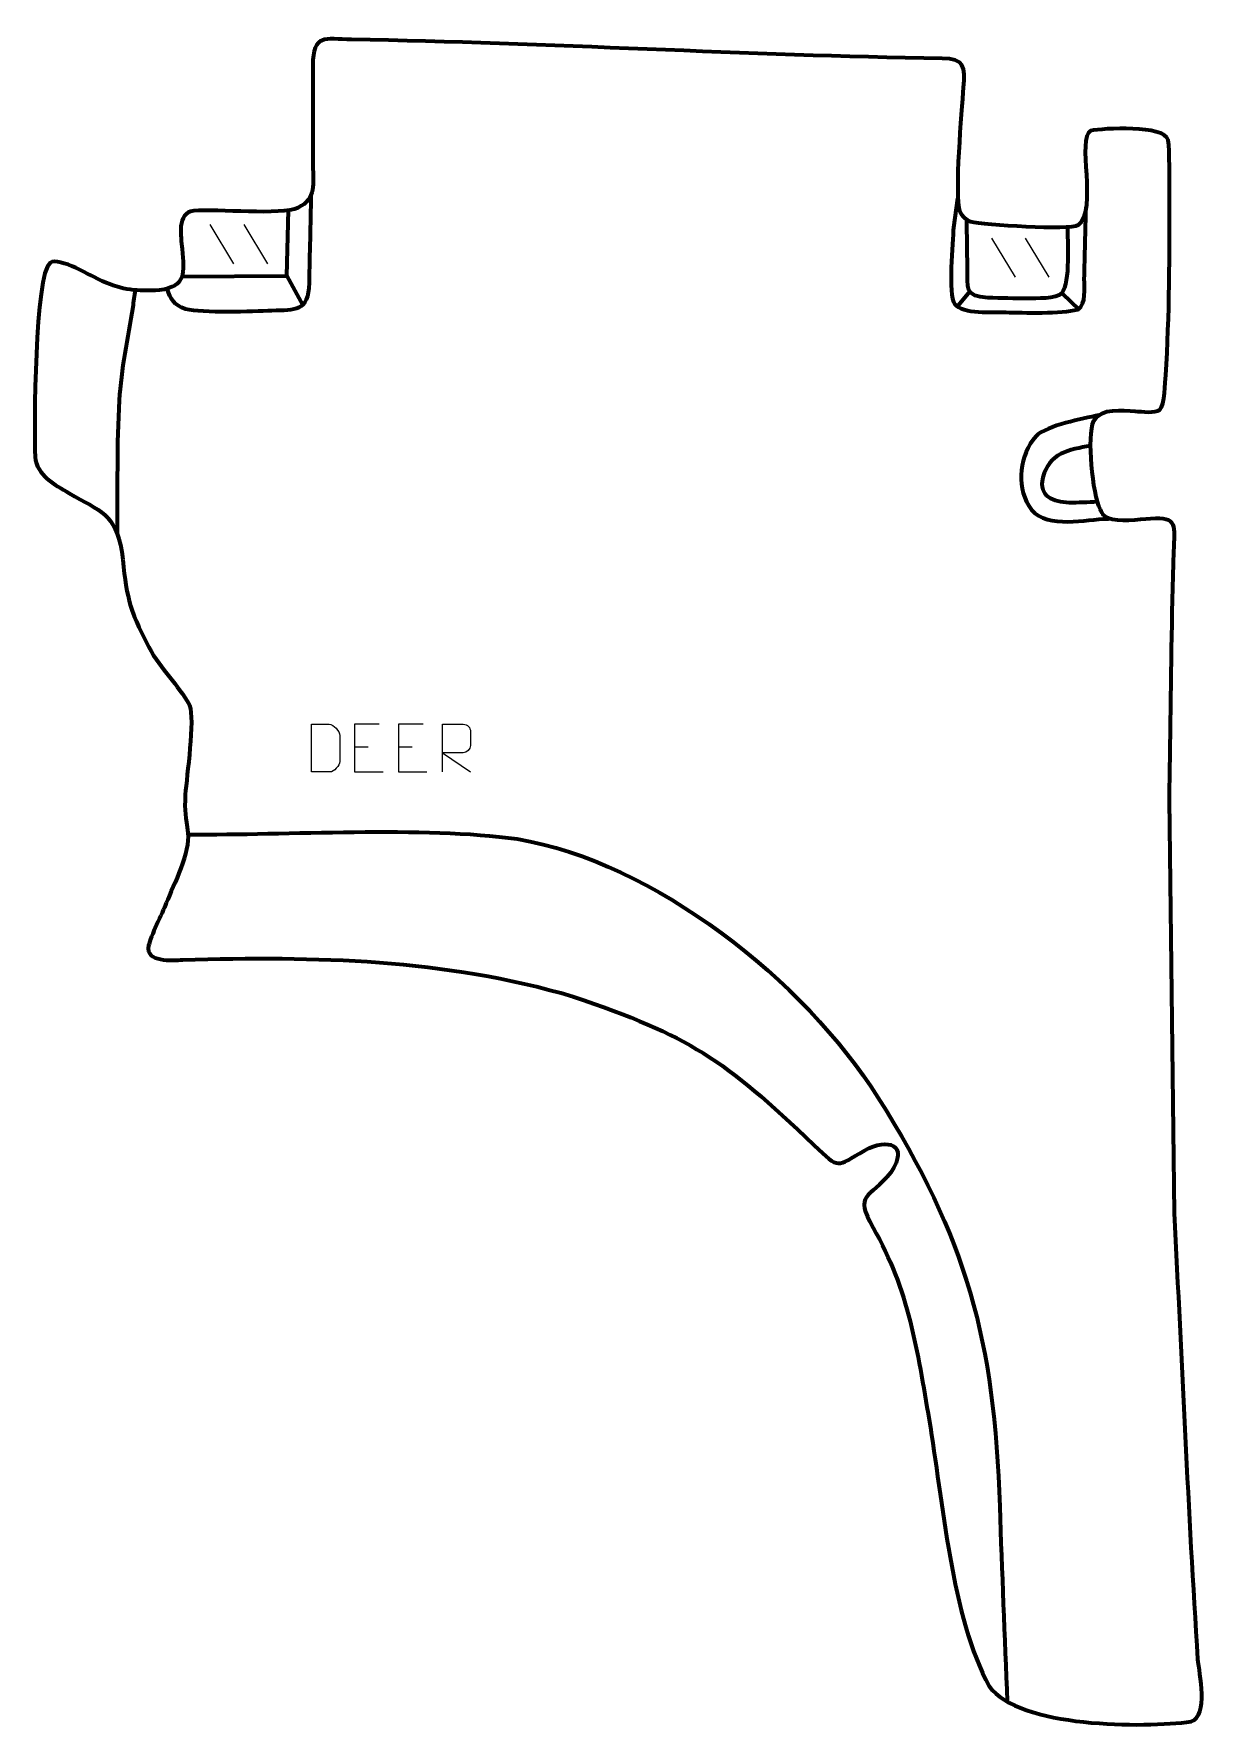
# Model space of a CAD drawing. Header units: millimetres. Extents: x -636 to -21, y 15 to 902.
import ezdxf

# ---------------------------------------------------------------- set-up
doc = ezdxf.new("R2010")
doc.units = ezdxf.units.MM
doc.header["$MEASUREMENT"] = 0
doc.layers.add('layer 2', color=7, linetype='Continuous')
doc.layers.add('layer 3', color=7, linetype='Continuous')

msp = doc.modelspace()

# ---------------------------------------------------------------- linework, layer by layer
at = {"layer": 'layer 2', "color": 140, "lineweight": 158}
for points, knots in [([(-491.0949, 818.0235), (-491.4723, 802.6332), (-491.7558, 787.293), (-492.0815, 771.9091), (-492.0815, 771.9091), (-492.4068, 756.5441), (-499.2844, 757.7441), (-511.5845, 757.2924), (-511.5845, 757.2924), (-521.7886, 756.9177), (-547.7487, 755.9198), (-556.8338, 758.2071), (-556.8338, 758.2071), (-562.6248, 760.2454), (-564.7452, 763.2208), (-566.4205, 768.9013)], [0, 0, 0, 0, 0.2, 0.2, 0.2, 0.2, 0.4, 0.4, 0.4, 0.4, 0.6, 0.6, 0.6, 0.6, 1, 1, 1, 1]), ([(-558.6727, 775.2063), (-558.6727, 775.2063), (-503.7243, 775.6362), (-503.7243, 775.6362), (-503.7243, 775.6362), (-503.7243, 775.6362), (-502.8981, 809.9502), (-502.8981, 809.9502)], [0, 0, 0, 0, 0.33333333, 0.33333333, 0.33333333, 0.33333333, 1, 1, 1, 1]), ([(-152.5556, 816.1835), (-152.5556, 816.1835), (-154.6061, 800.9036), (-154.6061, 800.9036), (-154.6061, 800.9036), (-154.9477, 793.5072), (-157.5958, 765.6795), (-153.9388, 760.8358), (-153.9388, 760.8358), (-149.9046, 755.4925), (-133.9655, 756.6479), (-127.1767, 756.4974), (-127.1767, 756.4974), (-118.1633, 756.2976), (-97.7673, 755.667), (-89.6648, 757.9746), (-89.6648, 757.9746), (-89.6648, 757.9746), (-89.1375, 758.2247), (-89.1375, 758.2247), (-89.1375, 758.2247), (-85.0401, 760.6533), (-86.1365, 769.3103), (-86.047, 773.8083), (-86.047, 773.8083), (-85.7962, 786.4098), (-85.4165, 799.0292), (-85.1292, 811.6342)], [0, 0, 0, 0, 0.125, 0.125, 0.125, 0.125, 0.25, 0.25, 0.25, 0.25, 0.375, 0.375, 0.375, 0.375, 0.5, 0.5, 0.5, 0.5, 0.625, 0.625, 0.625, 0.625, 0.75, 0.75, 0.75, 0.75, 1, 1, 1, 1]), ([(-94.9626, 801.1086), (-94.7983, 794.6638), (-93.4059, 771.838), (-97.8266, 766.575), (-97.8266, 766.575), (-100.6404, 763.2251), (-111.4683, 763.8611), (-115.665, 763.8071), (-115.665, 763.8071), (-122.6323, 763.7173), (-129.586, 763.848), (-136.5462, 764.1651), (-136.5462, 764.1651), (-148.9453, 764.7657), (-147.1788, 768.998), (-147.286, 780.5061), (-147.286, 780.5061), (-147.3619, 788.6546), (-147.5165, 796.7968), (-147.577, 804.9491)], [0, 0, 0, 0, 0.16666667, 0.16666667, 0.16666667, 0.16666667, 0.33333333, 0.33333333, 0.33333333, 0.33333333, 0.5, 0.5, 0.5, 0.5, 0.66666667, 0.66666667, 0.66666667, 0.66666667, 1, 1, 1, 1]), ([(-592.509, 640.1985), (-592.193, 663.0738), (-592.7371, 687.7376), (-591.3844, 710.3807), (-591.3844, 710.3807), (-590.4161, 726.5895), (-586.8599, 743.1883), (-584.3129, 759.2584), (-584.3129, 759.2584), (-583.8535, 762.196), (-583.3941, 765.1337), (-582.9347, 768.0713)], [0, 0, 0, 0, 0.25, 0.25, 0.25, 0.25, 0.5, 0.5, 0.5, 0.5, 1, 1, 1, 1]), ([(-78.4583, 702.5811), (-87.4693, 700.4698), (-104.928, 697.6604), (-111.5151, 691.4739), (-111.5151, 691.4739), (-119.8362, 681.6829), (-121.8964, 666.3792), (-115.1652, 655.0871), (-115.1652, 655.0871), (-107.8529, 642.8199), (-88.4104, 647.6238), (-76.1028, 648.2341), (-76.1028, 648.2341), (-75.0025, 648.2887), (-73.9019, 648.339), (-72.8014, 648.39)], [0, 0, 0, 0, 0.2, 0.2, 0.2, 0.2, 0.4, 0.4, 0.4, 0.4, 0.6, 0.6, 0.6, 0.6, 1, 1, 1, 1]), ([(-82.7617, 686.4719), (-94.0691, 684.6628), (-104.5129, 682.7658), (-107.7704, 669.8984), (-107.7704, 669.8984), (-110.2882, 659.9527), (-102.1427, 657.2903), (-94.0647, 656.8883), (-94.0647, 656.8883), (-89.2016, 656.802), (-84.0535, 657.1864), (-79.1616, 657.3583)], [0, 0, 0, 0, 0.25, 0.25, 0.25, 0.25, 0.5, 0.5, 0.5, 0.5, 1, 1, 1, 1]), ([(-555.5171, 482.9856), (-503.667, 482.5124), (-432.5458, 487.5339), (-383.0614, 480.5696), (-383.0614, 480.5696), (-311.3756, 468.6598), (-232.8076, 406.3568), (-194.1144, 345.2002), (-194.1144, 345.2002), (-147.6772, 271.351), (-133.1097, 217.7382), (-130.3567, 130.8231), (-130.3567, 130.8231), (-129.23, 96.7659), (-127.7673, 62.7089), (-126.4629, 28.6571)], [0, 0, 0, 0, 0.2, 0.2, 0.2, 0.2, 0.4, 0.4, 0.4, 0.4, 0.6, 0.6, 0.6, 0.6, 1, 1, 1, 1])]:
    msp.add_open_spline(points, degree=3, knots=knots, dxfattribs=at)
at = {"layer": 'layer 2', "color": 250, "lineweight": 9}
for points in [[(-544.0228, 802.4974), (-544.0228, 802.4974), (-531.6585, 781.9531), (-531.6585, 781.9531)], [(-526.2929, 802.4974), (-526.2929, 802.4974), (-513.9286, 781.9531), (-513.9286, 781.9531)], [(-134.6927, 795.397), (-134.6927, 795.397), (-122.3284, 774.8527), (-122.3284, 774.8527)], [(-116.9628, 795.397), (-116.9628, 795.397), (-104.5985, 774.8527), (-104.5985, 774.8527)], [(-468.2287, 528.7779), (-468.2287, 528.7779), (-461.0606, 528.7779), (-461.0606, 528.7779)], [(-445.2287, 528.7779), (-445.2287, 528.7779), (-438.0606, 528.7779), (-438.0606, 528.7779)]]:
    msp.add_open_spline(points, degree=3, dxfattribs=at)
at = {"layer": 'layer 2', "color": 140, "lineweight": 158}
for points in [[(-503.7243, 775.6362), (-503.7243, 775.6362), (-495.3103, 760.15), (-495.3103, 760.15)], [(-146.2728, 767.1678), (-146.2728, 767.1678), (-153.0186, 758.967), (-153.0186, 758.967)], [(-97.6454, 766.3801), (-97.6454, 766.3801), (-88.762, 757.8537), (-88.762, 757.8537)]]:
    msp.add_open_spline(points, degree=3, dxfattribs=at)
at = {"layer": 'layer 2', "color": 250, "lineweight": 9}
for points, knots in [([(-490.8012, 515.7267), (-488.4694, 515.7271), (-483.5192, 515.7031), (-481.1877, 515.7028), (-481.1877, 515.7028), (-479.2627, 515.5974), (-475.9441, 519.139), (-475.9553, 521.1563), (-475.9553, 521.1563), (-475.9557, 526.9264), (-475.9557, 529.0961), (-475.9553, 534.8654), (-475.9553, 534.8654), (-475.9596, 537.0035), (-479.3341, 540.6636), (-481.4865, 540.6501), (-481.4865, 540.6501), (-483.8122, 540.6501), (-488.5365, 540.6501), (-490.8626, 540.6501), (-490.8626, 540.6501), (-490.8622, 534.9032), (-490.8009, 521.474), (-490.8012, 515.7267)], [0, 0, 0, 0, 0.14285714, 0.14285714, 0.14285714, 0.14285714, 0.28571429, 0.28571429, 0.28571429, 0.28571429, 0.42857143, 0.42857143, 0.42857143, 0.42857143, 0.57142857, 0.57142857, 0.57142857, 0.57142857, 0.71428571, 0.71428571, 0.71428571, 0.71428571, 1, 1, 1, 1]), ([(-455.3548, 540.6576), (-455.3548, 540.6576), (-468.2287, 540.6576), (-468.2287, 540.6576), (-468.2287, 540.6576), (-468.2287, 540.6576), (-468.2287, 515.704), (-468.2287, 515.704), (-468.2287, 515.704), (-468.2287, 515.704), (-453.3629, 515.704), (-453.3629, 515.704)], [0, 0, 0, 0, 0.25, 0.25, 0.25, 0.25, 0.5, 0.5, 0.5, 0.5, 1, 1, 1, 1]), ([(-432.3548, 540.6576), (-432.3548, 540.6576), (-445.2287, 540.6576), (-445.2287, 540.6576), (-445.2287, 540.6576), (-445.2287, 540.6576), (-445.2287, 515.704), (-445.2287, 515.704), (-445.2287, 515.704), (-445.2287, 515.704), (-430.3629, 515.704), (-430.3629, 515.704)], [0, 0, 0, 0, 0.25, 0.25, 0.25, 0.25, 0.5, 0.5, 0.5, 0.5, 1, 1, 1, 1]), ([(-422.2016, 515.7003), (-422.2016, 515.7003), (-422.2016, 540.6538), (-422.2016, 540.6538), (-422.2016, 540.6538), (-418.6068, 540.6538), (-415.0113, 540.6538), (-411.4161, 540.6538), (-411.4161, 540.6538), (-409.0908, 540.6161), (-407.5335, 539.1261), (-407.5376, 536.7597), (-407.5376, 536.7597), (-407.538, 534.7242), (-407.538, 531.6648), (-407.5376, 529.6288), (-407.5376, 529.6288), (-407.5441, 527.7533), (-409.3564, 525.8115), (-411.3659, 525.7924), (-411.3659, 525.7924), (-411.3659, 525.7924), (-422.2016, 525.7924), (-422.2016, 525.7924), (-422.2016, 525.7924), (-422.2016, 525.7924), (-407.5469, 515.7003), (-407.5469, 515.7003)], [0, 0, 0, 0, 0.125, 0.125, 0.125, 0.125, 0.25, 0.25, 0.25, 0.25, 0.375, 0.375, 0.375, 0.375, 0.5, 0.5, 0.5, 0.5, 0.625, 0.625, 0.625, 0.625, 0.75, 0.75, 0.75, 0.75, 1, 1, 1, 1])]:
    msp.add_open_spline(points, degree=3, knots=knots, dxfattribs=at)
at = {"layer": 'layer 3', "color": 242, "lineweight": 158}
msp.add_open_spline([(-41.498, 501.064), (-41.498, 501.064), (-38.8521, 284.6347), (-38.8521, 284.6347), (-38.8521, 284.6347), (-34.7424, 206.7117), (-31.5754, 128.6714), (-26.5174, 50.8089), (-26.5174, 50.8089), (-25.8871, 43.4601), (-20.6906, 21.1161), (-30.1634, 18.2171), (-30.1634, 18.2171), (-54.555, 14.7732), (-120.5606, 14.9821), (-135.8672, 36.7085), (-135.8672, 36.7085), (-155.5551, 72.1601), (-160.3123, 135.2051), (-167.3531, 176.2522), (-167.3531, 176.2522), (-173.4819, 212.348), (-178.0586, 244.5812), (-196.7173, 276.915), (-196.7173, 276.915), (-206.7852, 295.3063), (-198.8315, 291.7802), (-187.3998, 305.8617), (-187.3998, 305.8617), (-177.6299, 320.5063), (-188.8582, 324.2316), (-201.1996, 317.366), (-201.1996, 317.366), (-216.394, 308.9132), (-213.7166, 307.0712), (-227.6749, 320.185), (-227.6749, 320.185), (-275.5318, 365.7015), (-292.12, 377.026), (-353.8612, 398.1125), (-353.8612, 398.1125), (-421.9895, 417.991), (-488.0031, 419.2232), (-558.2564, 417.2543), (-558.2564, 417.2543), (-563.6214, 417.104), (-578.0296, 415.6726), (-576.1384, 424.7812), (-576.1384, 424.7812), (-575.1986, 429.3078), (-569.0544, 441.7157), (-566.8572, 447.0779), (-566.8572, 447.0779), (-562.9238, 456.6234), (-554.4087, 473.8023), (-555.5909, 483.7945), (-555.5909, 483.7945), (-556.6124, 492.4278), (-557.5039, 494.6347), (-556.9231, 503.9507), (-556.9231, 503.9507), (-556.1839, 513.6108), (-551.8656, 543.2794), (-554.7111, 550.6525), (-554.7111, 550.6525), (-560.9936, 561.8862), (-569.4638, 568.9494), (-576.0736, 581.1226), (-576.0736, 581.1226), (-587.0976, 602.0771), (-587.6111, 608.0215), (-590.1653, 631.0622), (-590.1653, 631.0622), (-593.7378, 651.0872), (-601.2805, 652.2112), (-617.6695, 661.7498), (-617.6695, 661.7498), (-625.4342, 666.2689), (-634.8065, 670.9475), (-635.5679, 680.7415), (-635.5679, 680.7415), (-636.224, 694.9167), (-635.8618, 776.6473), (-627.7053, 782.385), (-627.7053, 782.385), (-622.8718, 785.7852), (-605.6451, 775.1671), (-600.4295, 772.7416), (-600.4295, 772.7416), (-589.6405, 768.0544), (-582.0786, 767.3858), (-570.4485, 768.0746), (-570.4485, 768.0746), (-556.1512, 770.1923), (-557.6148, 776.8558), (-558.5836, 789.6952), (-558.5836, 789.6952), (-559.1656, 796.0504), (-561.7057, 808.5119), (-552.5281, 809.6718), (-552.5281, 809.6718), (-539.9345, 810.7457), (-506.6869, 807.0919), (-497.862, 811.2882), (-497.862, 811.2882), (-488.1679, 815.8979), (-490.1222, 824.2319), (-490.0769, 833.2707), (-490.0769, 833.2707), (-489.9946, 850.8044), (-490.3363, 868.4472), (-490.1493, 885.953), (-490.1493, 885.953), (-489.9741, 902.3577), (-484.0333, 899.6611), (-469.7915, 899.4175), (-469.7915, 899.4175), (-366.5444, 897.6512), (-263.4896, 890.9863), (-160.5099, 889.4553), (-160.5099, 889.4553), (-148.6606, 889.2792), (-148.5449, 885.3398), (-149.2504, 874.2387), (-149.2504, 874.2387), (-150.0385, 862.1089), (-154.2405, 818.0135), (-151.0144, 809.1855), (-151.0144, 809.1855), (-149.7282, 806.474), (-147.8753, 804.8444), (-145.6878, 803.8742), (-145.6878, 803.8742), (-138.7066, 802.2188), (-93.607, 799.3257), (-89.296, 802.0754), (-89.296, 802.0754), (-78.9791, 810.4447), (-90.3025, 847.9872), (-82.7373, 851.5703), (-82.7373, 851.5703), (-76.2984, 852.971), (-43.9217, 854.7577), (-42.1737, 846.7405), (-42.1737, 846.7405), (-41.1998, 841.1208), (-41.4969, 825.1507), (-41.4661, 819.0169), (-41.4661, 819.0169), (-41.3104, 787.9551), (-41.3634, 754.4231), (-43.4281, 723.5032), (-43.4281, 723.5032), (-43.655, 720.1054), (-43.9274, 707.7746), (-46.5746, 705.472), (-46.5746, 705.472), (-48.9161, 703.4354), (-56.0398, 704.5447), (-59.3517, 704.6689), (-59.3517, 704.6689), (-66.3224, 704.9304), (-76.9069, 706.8102), (-81.1058, 699.6668), (-81.1058, 699.6668), (-84.8135, 691.6063), (-81.697, 661.2441), (-77.6492, 653.2138), (-77.6492, 653.2138), (-76.2587, 650.455), (-75.86, 649.5878), (-73.6333, 648.6891), (-73.6333, 648.6891), (-67.9343, 646.389), (-57.6597, 647.9252), (-51.3086, 648.3851), (-51.3086, 648.3851), (-36.7277, 649.2729), (-38.6492, 644.7681), (-39.1361, 631.137), (-39.1361, 631.137), (-40.3398, 597.4378), (-40.495, 563.3792), (-41.0364, 529.6364), (-41.0364, 529.6364), (-41.1903, 520.1122), (-41.3441, 510.5881), (-41.498, 501.064)], degree=3, knots=[0, 0, 0, 0, 0.02083333, 0.02083333, 0.02083333, 0.02083333, 0.04166667, 0.04166667, 0.04166667, 0.04166667, 0.0625, 0.0625, 0.0625, 0.0625, 0.08333333, 0.08333333, 0.08333333, 0.08333333, 0.10416667, 0.10416667, 0.10416667, 0.10416667, 0.125, 0.125, 0.125, 0.125, 0.14583333, 0.14583333, 0.14583333, 0.14583333, 0.16666667, 0.16666667, 0.16666667, 0.16666667, 0.1875, 0.1875, 0.1875, 0.1875, 0.20833333, 0.20833333, 0.20833333, 0.20833333, 0.22916667, 0.22916667, 0.22916667, 0.22916667, 0.25, 0.25, 0.25, 0.25, 0.27083333, 0.27083333, 0.27083333, 0.27083333, 0.29166667, 0.29166667, 0.29166667, 0.29166667, 0.3125, 0.3125, 0.3125, 0.3125, 0.33333333, 0.33333333, 0.33333333, 0.33333333, 0.35416667, 0.35416667, 0.35416667, 0.35416667, 0.375, 0.375, 0.375, 0.375, 0.39583333, 0.39583333, 0.39583333, 0.39583333, 0.41666667, 0.41666667, 0.41666667, 0.41666667, 0.4375, 0.4375, 0.4375, 0.4375, 0.45833333, 0.45833333, 0.45833333, 0.45833333, 0.47916667, 0.47916667, 0.47916667, 0.47916667, 0.5, 0.5, 0.5, 0.5, 0.52083333, 0.52083333, 0.52083333, 0.52083333, 0.54166667, 0.54166667, 0.54166667, 0.54166667, 0.5625, 0.5625, 0.5625, 0.5625, 0.58333333, 0.58333333, 0.58333333, 0.58333333, 0.60416667, 0.60416667, 0.60416667, 0.60416667, 0.625, 0.625, 0.625, 0.625, 0.64583333, 0.64583333, 0.64583333, 0.64583333, 0.66666667, 0.66666667, 0.66666667, 0.66666667, 0.6875, 0.6875, 0.6875, 0.6875, 0.70833333, 0.70833333, 0.70833333, 0.70833333, 0.72916667, 0.72916667, 0.72916667, 0.72916667, 0.75, 0.75, 0.75, 0.75, 0.77083333, 0.77083333, 0.77083333, 0.77083333, 0.79166667, 0.79166667, 0.79166667, 0.79166667, 0.8125, 0.8125, 0.8125, 0.8125, 0.83333333, 0.83333333, 0.83333333, 0.83333333, 0.85416667, 0.85416667, 0.85416667, 0.85416667, 0.875, 0.875, 0.875, 0.875, 0.89583333, 0.89583333, 0.89583333, 0.89583333, 0.91666667, 0.91666667, 0.91666667, 0.91666667, 0.9375, 0.9375, 0.9375, 0.9375, 0.95833333, 0.95833333, 0.95833333, 0.95833333, 1, 1, 1, 1], dxfattribs=at)

doc.saveas('drawing.dxf')
